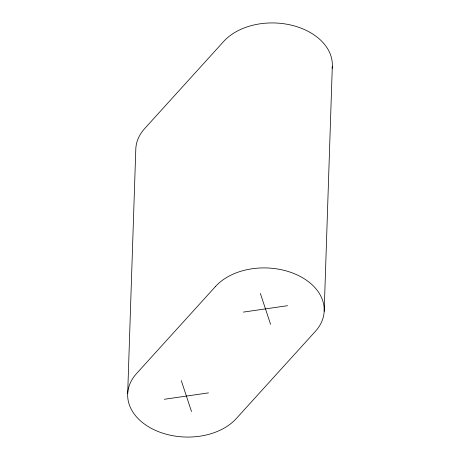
<?xml version="1.0" encoding="UTF-8"?>
<svg xmlns="http://www.w3.org/2000/svg" width="460" height="460" viewBox="0 0 460 460"><rect width="100%" height="100%" fill="white"/><g stroke="black" fill="none" stroke-linecap="round" stroke-linejoin="round"><path stroke-width="0.69" d="M127.684 393.702L135.815 148.73A58.765 40.969 1.9 0 1 144.664 128.587L223.738 41.4A58.765 40.969 1.9 0 1 292.071 25.334A58.765 40.969 1.9 0 1 332.149 68.293M324.185 311.27L332.315 66.297M243.403 312.093L287.546 305.693M164.329 399.28L208.472 392.88M260.348 293.411L270.601 324.375M181.274 380.592L191.527 411.562M215.613 286.373L136.54 373.56A58.765 40.969 1.9 0 0 155.336 430.33A58.765 40.969 1.9 0 0 236.262 418.6L315.336 331.413A58.765 40.969 1.9 0 0 296.539 274.643A58.765 40.969 1.9 0 0 215.613 286.373"/></g></svg>
